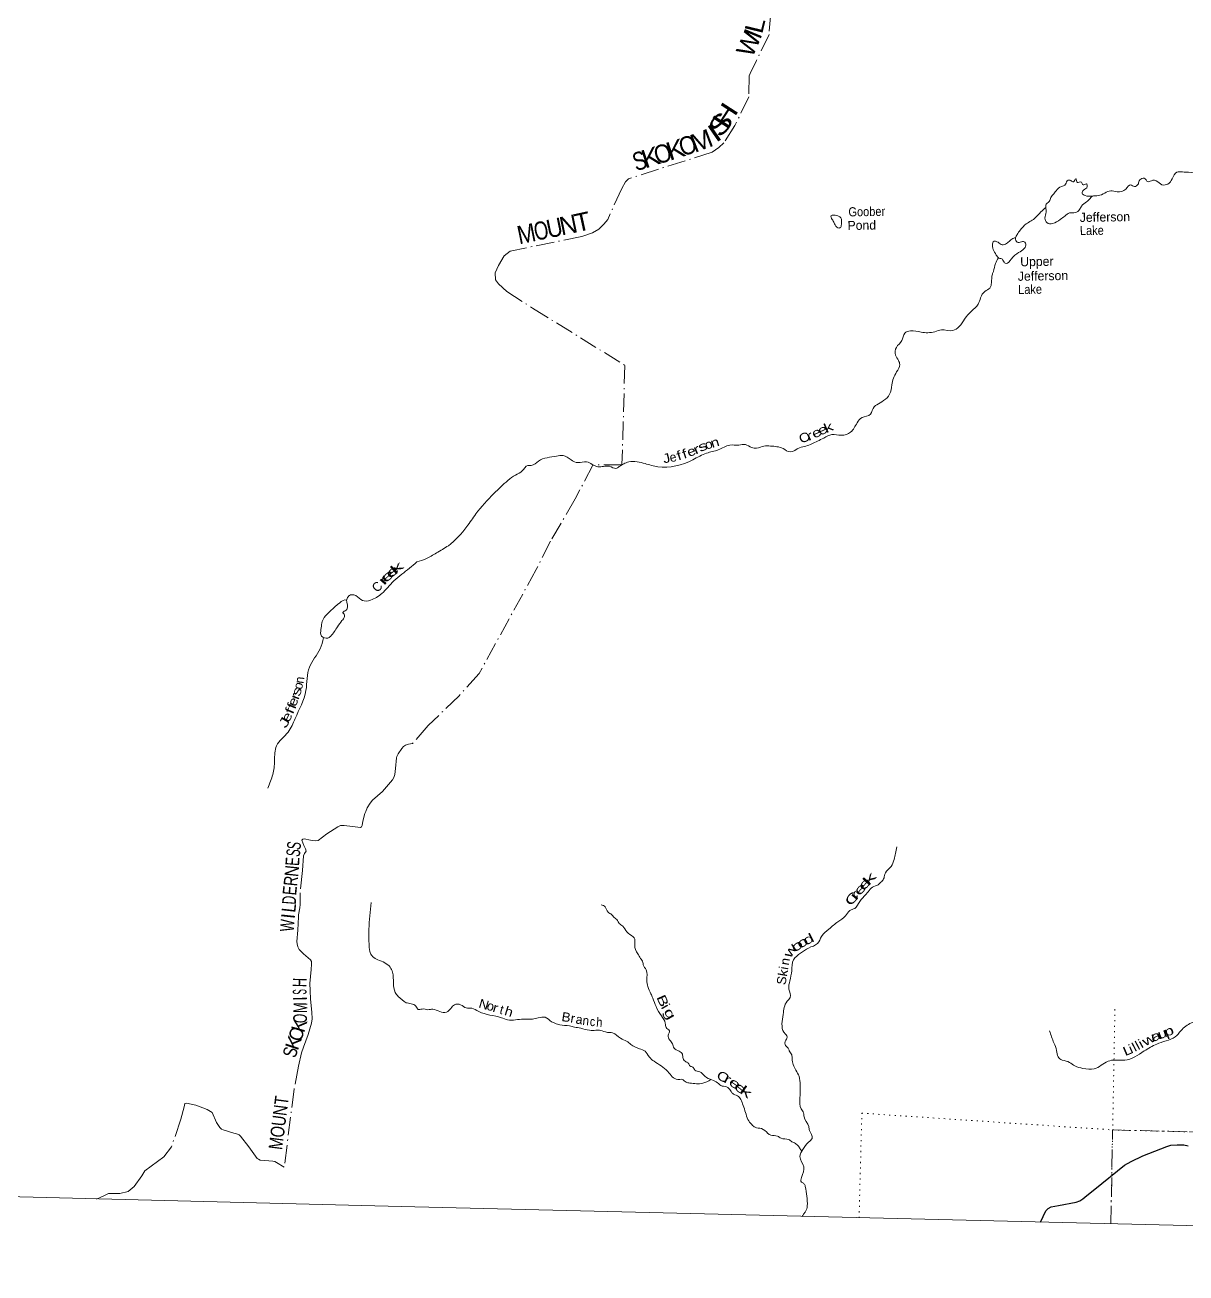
# Model space of a CAD drawing. Header units: feet. Extents: x -745759 to -493183, y 5472 to 195788.
# Drawn here: x -567593 to -542186, y 5472 to 32782 of the extents above; entities that cross this region are included whole.
import ezdxf
from ezdxf.enums import TextEntityAlignment as Align

# ---------------------------------------------------------------- set-up
doc = ezdxf.new("R2010")
doc.units = ezdxf.units.FT
doc.header["$LTSCALE"] = 80
doc.linetypes.add('DOT_DASHED', pattern=[7.7, 5, -1.2, 0.3, -1.2])
doc.linetypes.add('DOTTED', pattern=[1.5, 0.3, -1.2])
for name, color, linetype, lineweight in [('29', 7, 'Continuous', 25), ('39', 7, 'Continuous', 13), ('4', 7, 'Continuous', 13), ('44', 7, 'DOT_DASHED', 13), ('7', 7, 'DOTTED', 13)]:
    doc.layers.add(name, color=color, linetype=linetype, lineweight=lineweight)
doc.layers.add('41', color=7, linetype='Continuous')

msp = doc.modelspace()

# ---------------------------------------------------------------- linework, layer by layer
at = {"layer": '29'}
msp.add_lwpolyline([(-545372.04, 6582.99), (-545255.93, 6833.39), (-545204.74, 6886.85), (-545136.64, 6918.09), (-544974.53, 6949.03), (-544593.11, 7021.97), (-544508.05, 7052.58), (-544442.19, 7097.48), (-544357.71, 7166.47), (-544182.52, 7303.71), (-543532.72, 7832.19), (-543389.27, 7916.1), (-543133.88, 8038.64), (-542609.29, 8242.02), (-542520.79, 8266.26), (-542383.53, 8273.86), (-542235.96, 8273.82), (-542136.14, 8255.7)], dxfattribs=at)
at = {"layer": '39'}
for points in [[(-530512.98, 32028.65), (-530826.53, 32105.33), (-530957.51, 32096.6), (-531094.33, 32015.48), (-531257.19, 32019.65), (-531462.11, 32030.95), (-531617.52, 31930.16), (-531779.07, 31986.69), (-531918.64, 32036.61), (-531939.65, 32000.88), (-531980.62, 31891.11), (-532049.84, 31858.63), (-532198.26, 31876.54), (-532346.29, 31749.37), (-532484.87, 31678.37), (-532874.05, 31803.19), (-532956.63, 31879.86), (-532963.95, 32069.45), (-533013.05, 32278.24), (-533138.6, 32325.79), (-533215.95, 32370.09), (-533321.85, 32479.59), (-533474.39, 32574.17), (-533637.44, 32650.89), (-533914.49, 32674.11), (-533998.63, 32688.36), (-534097.74, 32747.31), (-534203.29, 32709.72), (-534427.02, 32532.1), (-534618.48, 32438.28), (-534757.96, 32411.63), (-534914.68, 32339.08), (-535043.71, 32328.28), (-535233.95, 32363.38), (-535382.93, 32359.14), (-535473.61, 32272.81), (-535470.4, 32159.89), (-535547.06, 32071.19), (-535714.78, 32041.23), (-535915.03, 32078.61), (-536114.73, 32021.75), (-536247.31, 31924.74), (-536361.43, 31765.65), (-536467.9, 31611.22), (-536636.93, 31528.91), (-536763.65, 31449.55), (-536858.8, 31345.19), (-537013.97, 31335.07), (-537139.83, 31289.94), (-537213.11, 31255.55), (-537290.31, 31305.88), (-537365.45, 31358.18), (-537496.39, 31270.87), (-537621.66, 31088.71), (-537709.18, 30887.45), (-537851.08, 30683.55), (-537948.05, 30506.71), (-538017.73, 30425.95), (-538080.35, 30365.02), (-538267.43, 30285.19), (-538640.89, 30153.72), (-538717.49, 30067.03), (-538840.49, 29975.48), (-538938.86, 29984.05), (-539003.74, 30044.15), (-539146.29, 29975.26), (-539389.72, 29894.86), (-539549.4, 29864.7), (-539698.28, 29864.49), (-539772.27, 29801.91), (-539794.95, 29699.73), (-539880.95, 29639.47), (-539937.35, 29556.29), (-540086.68, 29537.96), (-540516.02, 29665.83), (-540601.36, 29712.34), (-540811.92, 29659.31), (-540934.41, 29587.9), (-541122.85, 29534.29), (-541213.83, 29435.88), (-541270.63, 29417.19), (-541376.88, 29432), (-541517.67, 29433.6), (-541645.68, 29543.67), (-541899, 29550.16), (-542134.18, 29558.2), (-542262.75, 29565.53), (-542385.6, 29560.62), (-542491.86, 29414.24), (-542581.18, 29301.68), (-542712.32, 29286.91), (-542836.97, 29370.7), (-542915.12, 29382.78), (-543022.49, 29353.29), (-543101.09, 29427.84), (-543196.6, 29389.99), (-543226.86, 29306.14)], [(-544243.59, 29034), (-544394.12, 29047.93), (-544457.2, 29099.92), (-544427.34, 29167.66), (-544346.97, 29244.18), (-544367.62, 29303.15), (-544438.59, 29280.79), (-544473.22, 29344.14), (-544523.64, 29339.38), (-544559.98, 29334.27), (-544600.18, 29415.9), (-544652.16, 29348.72), (-544703.77, 29376.24), (-544784.35, 29372.26), (-544837.08, 29274.88), (-544910.11, 29250.56), (-545031.35, 29148.89), (-545099.76, 29068.04), (-545152.09, 28986.77), (-545163.35, 28938.7), (-545245.69, 28864.24), (-545255.79, 28781.89), (-545248.11, 28686.99), (-545273.55, 28554.66), (-545231.74, 28456.87), (-545107.54, 28435.55), (-544938.3, 28525.92), (-544837.87, 28599.91), (-544739.6, 28667.91), (-544610.63, 28676.7), (-544514.37, 28744.75), (-544472.25, 28820.24), (-544363.37, 28910.13), (-544297.42, 28972.92), (-544243.59, 29034)], [(-543226.86, 29306.14), (-543314.87, 29245.94), (-543396.45, 29282.28), (-543501.3, 29192.28), (-543695.97, 29130.78), (-543834.24, 29152.46), (-543964.22, 29103.4), (-544112.5, 29046.76), (-544213.23, 29041.28), (-544243.59, 29034)], [(-545256.31, 28786.64), (-545362.71, 28689.93), (-545478.47, 28565.96), (-545681.09, 28428.09), (-545815.2, 28294.52), (-545879.99, 28197.45), (-545920.11, 28121.91)], [(-549732.32, 28368.74), (-549725.58, 28477.37), (-549733.87, 28548.1), (-549777.04, 28591.52), (-549901.03, 28620.89), (-549953.51, 28614.18), (-549954.52, 28573.91), (-549904.31, 28490.01), (-549866.16, 28406.42), (-549779.37, 28337.7), (-549750.97, 28347.05), (-549732.32, 28368.74)], [(-545920.11, 28121.91), (-545880.25, 28026.19), (-545838.18, 28019.06), (-545740.92, 28046.79), (-545692.02, 27991.14), (-545726.71, 27891.28), (-545849.66, 27801.75), (-546010.1, 27660.79), (-546125.16, 27565.01), (-546180.35, 27610.75), (-546205.27, 27659.75), (-546279.21, 27679.78), (-546339.87, 27747.82), (-546405.15, 27872.41), (-546422.24, 27993.74), (-546405.04, 28037.63), (-546300.7, 28026.89), (-546207.47, 27974.13), (-546118.35, 27998.04), (-546036.22, 28064.44), (-545956.39, 28118.81), (-545920.11, 28121.91)], [(-546292.45, 27689.98), (-546354.61, 27560.81), (-546401.21, 27386.71), (-546422.83, 27326.82), (-546443.6, 27139.97), (-546478.64, 27026.01), (-546589.12, 26952.28), (-546681.11, 26813.59), (-546736.91, 26673.98), (-546881.62, 26518.51), (-547030.76, 26347.04), (-547147.53, 26182.8), (-547288.53, 26095.74), (-547537.63, 26110.18), (-547685.5, 26069.65), (-547983.51, 26059.15), (-548218.08, 26091.36), (-548340.13, 26038.07), (-548408.59, 25874.6), (-548524.96, 25726.47), (-548541.25, 25557.63), (-548477.88, 25437.13), (-548449.89, 25349.77), (-548518.26, 25190.33), (-548625.99, 24904.96), (-548671.33, 24700.6), (-548805.54, 24563), (-548950.66, 24472.02), (-549010.12, 24427.2), (-549090.7, 24262.03), (-549273.56, 24190.15), (-549383.04, 24076.09), (-549524.99, 23870.18), (-549725.8, 23804.81), (-549936.65, 23820.29), (-550113.63, 23742.21), (-550252.11, 23675.24), (-550502.22, 23568.82), (-550641.95, 23532.1), (-550851.5, 23438.74), (-551002.59, 23511.12), (-551276.77, 23568.52), (-551421.63, 23568.2), (-551581.77, 23519.92), (-551692.04, 23534.84), (-551829.2, 23600.82), (-551970.29, 23590.33), (-552169.53, 23587.38), (-552421.56, 23485.03), (-552676.85, 23412.99), (-552978.23, 23267.59), (-553742.53, 23113.9), (-554024.45, 23183.59), (-554375.59, 23220.8), (-554491.29, 23179.43), (-554587.4, 23117.42), (-554660.79, 23079), (-554804.48, 23125), (-555054.24, 23113.27), (-555303.03, 23220.39), (-555494.54, 23205.15), (-555643.96, 23263.38), (-555818.57, 23360.55), (-555961.77, 23346.08), (-556354.78, 23237.28), (-556514.07, 23142.63), (-556588.51, 23142.52), (-556710.2, 23022.73), (-556859.29, 22933.87), (-557025.21, 22815.21), (-557330.12, 22528.85), (-557725.56, 22081.61), (-557923.61, 21804.6), (-558328.35, 21387.81), (-558587.82, 21229.24), (-558824.46, 21098.29), (-559014.53, 21033.26)], [(-559014.53, 21033.26), (-559346.72, 20761.33), (-559522.52, 20615.02), (-559782.76, 20339.99), (-560033.17, 20195.78), (-560208.99, 20188.62), (-560353.26, 20295.53), (-560443.56, 20314.2), (-560523.5, 20272.08), (-560556.98, 20186.6)], [(-560754.38, 19615.08), (-560909.84, 19403.66), (-560967.48, 19364.94), (-561101.45, 19409.05), (-561117.38, 19556.71), (-561045.34, 19814.85), (-560907.93, 19960.22), (-560713.23, 20132.22), (-560564.02, 20196.59), (-560543.87, 20125.44), (-560551.8, 19990.54), (-560586.84, 19965.31), (-560640.73, 19916.4), (-560607.2, 19889.24), (-560600.58, 19838.64), (-560655.69, 19747.42), (-560754.38, 19615.08)], [(-561060.37, 19374.09), (-561135.8, 19127.67), (-561369.21, 18732.91), (-561444.64, 18216.73), (-561680.24, 17606.24), (-561834.17, 17308.06), (-562089, 17010.7), (-562130.79, 16681.13), (-562169.7, 16381.74), (-562281.21, 16084.38)], [(-550587.9, 6710.88), (-550555.62, 6757.4), (-550513.04, 6817.21), (-550473.64, 6941.08), (-550486.44, 7152.97), (-550519.3, 7367.39), (-550545.99, 7426.51), (-550601.47, 7460.17), (-550601.02, 7558.89), (-550550.79, 7797.37), (-550637.78, 8019.23), (-550573.49, 8176.76), (-550444.7, 8338.68), (-550368.25, 8419.33), (-550424.28, 8592.03), (-550442.22, 8679.13), (-550545.5, 8893.35), (-550553.59, 8972.14), (-550605.6, 9064.14), (-550633.94, 9298.6), (-550628.79, 9584.58), (-550654.16, 9776.65), (-550725.23, 9911.45), (-550805.48, 10161.34), (-550815.48, 10244.21), (-550867.55, 10334.2), (-550892.17, 10395.28), (-550947.16, 10449.08), (-550944.18, 10567.88), (-550912.06, 10645.64), (-550935.28, 10682.5), (-550986.09, 10742.24), (-551002.56, 11129.52), (-550916.89, 11417.47), (-550850.39, 11502.41), (-550875.96, 11686.42), (-550855.45, 11863.2), (-550815.62, 12087.85), (-550773.49, 12324.53), (-550618.92, 12471.69), (-550447.12, 12584.15), (-550249.43, 12685.87), (-550161.11, 12838.75), (-550000.26, 12995.82), (-549803.02, 13160.02), (-549636.94, 13284.72), (-549541.44, 13403.16), (-549435.63, 13450.82), (-549325.25, 13601.13), (-549192.69, 13752.88), (-549144.89, 13814.11), (-549043.81, 13914.28), (-548925.74, 13969.69), (-548845.46, 14042.18), (-548795.3, 14117.46), (-548785.89, 14171.62), (-548764.43, 14225.48), (-548642.13, 14369.43), (-548573.92, 14522.83), (-548540.48, 14652.94), (-548512.73, 14797.3)], [(-560018.06, 13576.48), (-560065.09, 12994.97), (-560061.25, 12637.91), (-560029.89, 12465.6), (-559985.47, 12395.79), (-559870.35, 12328.02), (-559600.58, 12163.13), (-559551.16, 12056.87), (-559529.9, 11814.26), (-559489.32, 11611.45), (-559423.3, 11520.86), (-559253.58, 11385.83)], [(-554984.18, 13530.59), (-554896.78, 13486.04), (-554833.3, 13369.56), (-554756.15, 13317.21), (-554697.4, 13253.24), (-554628.59, 13189.02), (-554588.08, 13119.47), (-554511.08, 13061.08), (-554421.62, 12937.89), (-554283.61, 12825.55), (-554250.59, 12778.36), (-554249.84, 12647.37), (-554184.21, 12456.29), (-554122.29, 12357.99), (-554072.19, 12270.06), (-554063.49, 12215.44), (-553999.77, 12109.03), (-553987.47, 11877), (-553962.74, 11739.35), (-553896.26, 11582.5), (-553856.35, 11488.79), (-553782.58, 11301.53), (-553666.94, 11099.09), (-553580.44, 10937.69), (-553562.71, 10842.54), (-553490.03, 10772.17), (-553516.57, 10676.13), (-553485.02, 10570.55), (-553422.64, 10490.37), (-553386.86, 10392.74), (-553277.9, 10325.47), (-553207.08, 10261.19), (-553191.35, 10166.09), (-553128.73, 10095.97), (-553077.16, 10066.44), (-553040.53, 10003.04), (-552974.83, 9975.16), (-552934.17, 9911.66), (-552828.47, 9874.7), (-552714.23, 9777.07), (-552559.33, 9696.53), (-552438.1, 9637.01), (-552365.22, 9574.69), (-552241.27, 9543.3), (-552152.77, 9462.45), (-552111.96, 9404.99), (-552000.73, 9347.74), (-551930.26, 9269.36), (-551877.24, 9137.04), (-551826.69, 8986.64), (-551772.31, 8828.08), (-551688.53, 8719.14), (-551615.5, 8662.87), (-551477.48, 8631.12), (-551335.2, 8528.74), (-551271.82, 8488.84), (-551125.5, 8466.95), (-551048.2, 8420.64), (-550883.9, 8394.27), (-550810.67, 8346.05), (-550733.16, 8307.79), (-550668.33, 8245.68), (-550641.09, 8208.71), (-550597.32, 8146.25)], [(-552584.55, 9706.41), (-552762.34, 9623.15), (-553045.87, 9628.41), (-553125.89, 9646.58), (-553214.9, 9707.29), (-553307.44, 9707.65), (-553528.38, 9882.56), (-553824.57, 10105.75), (-553928.91, 10197.08), (-554024.25, 10326.46), (-554147.64, 10380), (-554336.37, 10475.51), (-554427.19, 10544.33), (-554560.38, 10608.19), (-554734.44, 10727.5), (-554848.83, 10738.49), (-554996.65, 10780.57), (-555103.45, 10783.76), (-555239.98, 10784.79), (-555432.03, 10828), (-555569.1, 10854.9), (-555676.15, 10880.6), (-555890.82, 10904.23), (-555994.61, 10937.12), (-556070.21, 10971.29), (-556210.63, 11067.58), (-556359.81, 11055.28), (-556489.29, 11026.36), (-556684.36, 11029.35), (-557032.83, 11012.09), (-557166.48, 11057.83), (-557663.97, 11195.5), (-557817.12, 11265.92), (-557937.65, 11273.04), (-558060.69, 11340.67), (-558195.44, 11342.11), (-558271.85, 11263.47), (-558368.51, 11179.31), (-558513.01, 11193.09), (-558668.62, 11245.44), (-558775.53, 11234.07), (-558903.9, 11249.45), (-558988.64, 11239.54), (-559037.14, 11311.3), (-559142.44, 11364.37), (-559253.58, 11385.83)], [(-545171.35, 10768.48), (-545077.22, 10510.17), (-545017.12, 10339.38), (-544986.41, 10199.56), (-544895.54, 10132.76), (-544733.85, 10082.27), (-544617.15, 10002.71), (-544443.44, 9949.9), (-544194.24, 9939.48), (-543892.3, 10107.04), (-543742.77, 10133.43), (-543527.64, 10127.92), (-543102.11, 10330.59), (-542828.77, 10480.74), (-542623.74, 10554.07), (-542424.5, 10637.62), (-542296.32, 10775.37), (-542068.77, 10944.84), (-541846.86, 10969.37), (-541674.12, 10797.71), (-541581.94, 10702.66), (-541506.95, 10644.32), (-541450.86, 10602.69), (-541366.77, 10537.97), (-541256.84, 10486.27), (-541166.13, 10436.11), (-541046.56, 10390.73), (-540967.15, 10348.4), (-540917.99, 10302.81), (-540826.21, 10272.25), (-540799.28, 10142.6), (-540884.98, 10094.43), (-540916.35, 9966.28), (-540903.1, 9772.51), (-540980.71, 9645.54), (-540983.53, 9532.78), (-540972.78, 9399.52), (-540947.15, 9298.12), (-540974.26, 9099.34), (-540984.68, 8843.71), (-540966.24, 8696.15), (-540903.46, 8632.08), (-540814.75, 8559.28), (-540704.38, 8467.8), (-540615.87, 8386.95), (-540568.69, 8182.23), (-540535.15, 7994.68)]]:
    msp.add_spline(points, degree=3, dxfattribs=at)
at = {"layer": '4'}
msp.add_lwpolyline([(-739699.92, 195787.95), (-708889.59, 194791.67), (-678077.93, 193837.75), (-647264.98, 192926.23), (-616450.81, 192057.09), (-585635.48, 191230.34), (-554819.03, 190445.97), (-524001.53, 189704), (-493183.05, 189004.41), (-497222.97, 5471.78), (-528293.91, 6177.09), (-559363.85, 6925.15), (-590432.73, 7715.93), (-621500.49, 8549.46), (-652567.08, 9425.72), (-683632.43, 10344.71), (-714696.49, 11306.44), (-745759.19, 12310.89)], close=True, dxfattribs=at)
msp.add_lwpolyline([(-739699.92, 195787.95), (-708889.59, 194791.67), (-678077.93, 193837.75), (-647264.98, 192926.23), (-616450.81, 192057.09), (-585635.48, 191230.34), (-554819.03, 190445.97), (-524001.53, 189704), (-493183.05, 189004.41), (-497222.97, 5471.78), (-528293.91, 6177.09), (-559363.85, 6925.15), (-590432.73, 7715.93), (-621500.49, 8549.46), (-652567.08, 9425.72), (-683632.43, 10344.71), (-714696.49, 11306.44), (-745759.19, 12310.89)], close=True, dxfattribs=at)
at = {"layer": '44'}
for points in [[(-551225.53, 33658.86), (-551310.44, 32576.37), (-551583.82, 32006.66), (-551724.72, 31721.93), (-551747.58, 31672.37), (-551751.31, 31211.62), (-552056.27, 30584.23), (-552299.37, 30205.59), (-552409.82, 30102.97), (-552557.94, 30000.64), (-554388.61, 29412.11), (-554453.14, 29353.02), (-554530.9, 29207.03), (-554842, 28525.37), (-554926.5, 28421.52), (-555036.95, 28311), (-555171.07, 28232.06), (-555407.86, 28153.25), (-556975.87, 27833.1), (-557103.94, 27726.83), (-557227.53, 27518.29), (-557301.17, 27355.81), (-557293.62, 27201.92), (-557230.17, 27118.99), (-557049.43, 26951.36), (-556484.49, 26586.13), (-554466.21, 25333.79), (-554529.12, 23155.1), (-555164.21, 23153.13), (-555553, 22413.73), (-556092.31, 21483.56), (-556405.25, 20868.99), (-557654.82, 18590.79), (-558094.07, 18101.63), (-558771.04, 17452.25), (-559112.94, 17056.88)], [(-559112.94, 17056.88), (-559198.3, 17043.68), (-559263.58, 17025.34), (-559310.14, 16989.88), (-559346.7, 16946.84), (-559426.27, 16830.64), (-559456.38, 16776.84), (-559463.32, 16743.9), (-559483.1, 16508.66), (-559501.55, 16378.72), (-559520.9, 16318.46), (-559549.34, 16262.92), (-559772.26, 16008.22), (-559984.37, 15821.36), (-560039.18, 15756.92), (-560108.04, 15649.23), (-560135.99, 15573.89), (-560152.96, 15528.7), (-560196.67, 15358.2), (-560217.72, 15268.33), (-560226.33, 15238.2), (-560249.27, 15221.96), (-560429, 15243.72), (-560611.29, 15268.33), (-560686.98, 15263.99), (-560746.78, 15236.05), (-560985.65, 15083.68), (-561178.92, 14937.96), (-561244.67, 14932.62), (-561347.09, 14945.35), (-561486.57, 14971.82), (-561513.5, 14967.05), (-561531.68, 14941.28), (-561491.24, 14830.04), (-561451.13, 14751.85), (-561441.24, 14704.51), (-561479.09, 14648.56), (-561496.66, 14604.34), (-561519.4, 14279.25), (-561569.49, 13793.12), (-561571.06, 13532.91), (-561577.51, 13459.74), (-561605.47, 13309.1), (-561609.77, 13268.21), (-561620.62, 12971.21), (-561641.47, 12729), (-561638.43, 12673.94), (-561622.12, 12612.79), (-561592.01, 12554.69), (-561499.32, 12453.6), (-561341.16, 12324.59), (-561324.26, 12285.7), (-561324.26, 12234.05), (-561327.97, 12116.28), (-561356.19, 11807.35), (-561355.44, 11657.32), (-561341.46, 11463.07), (-561314.68, 11180.36), (-561309.21, 11037.56), (-561322.7, 10936.75), (-561392.95, 10691.14), (-561497.4, 10413.49), (-561538.49, 10290.03), (-561610.24, 9998.49), (-561703.05, 9493.75), (-561919.57, 7789.63), (-562089.92, 7889.21), (-562128.63, 7910.73), (-562169.99, 7917.6), (-562343.91, 7933.17), (-562442.63, 7945.16), (-562485.64, 7962.38), (-562514.84, 7978.63), (-562695.02, 8230.28), (-562873.84, 8463.8), (-562908.93, 8493), (-562964.17, 8519.75), (-563019.84, 8534.54), (-563258.21, 8602.16), (-563288.92, 8620.89), (-563327.63, 8659.63), (-563405.1, 8768.78), (-563498.28, 8983.66), (-563604.39, 9049.03), (-563855.93, 9143.05), (-564056.97, 9187.48), (-564097.29, 9180.78), (-564111.61, 9111.28), (-564184.65, 8841.77), (-564383.02, 8236.47), (-564554.76, 8014.1), (-564828.11, 7810.99), (-564967.72, 7711.52), (-565033.69, 7595.7), (-565205.75, 7363.35), (-565336.35, 7256.55), (-565519.16, 7215.66), (-565762.07, 7213.3), (-565868.12, 7158.73), (-566028.31, 7091.18)], [(-543830.66, 6545.81), (-543793.12, 8603.39), (-538426.98, 8469.87), (-538554.63, 13901.29), (-533294.09, 13808.76), (-528116.31, 13678.7)]]:
    msp.add_lwpolyline(points, dxfattribs=at)
at = {"layer": '7'}
for points in [[(-543741.14, 11243.6), (-543793.12, 8603.39), (-543830.66, 6545.81)], [(-549340.59, 6679.16), (-549280.18, 8969.72), (-543793.12, 8603.39), (-538426.98, 8469.87), (-536093.68, 8520.79)]]:
    msp.add_lwpolyline(points, dxfattribs=at)

# ---------------------------------------------------------------- texts
at = {"layer": '41'}
for s, rotation, width, p in [('Goober', 1, 0.9, (-549572.16, 28591.71)), ('Lake', 1, 0.9, (-544506.67, 28182.66)), ('Lake', 1, 0.9, (-545858.34, 26892.43)), ('k', 23.337, 1.45, (-550061.82, 23848.84)), ('C', 24.552, 1.2, (-550604.83, 23615.02)), ('r', 23.293, 1.45, (-550447.04, 23675.02)), ('e', 25.155, 1.35, (-550322.46, 23729.38)), ('e', 25.366, 1.35, (-550189.62, 23791.34)), ('f', 17.567, 1.3, (-553176.17, 23287.41)), ('e', 21.82, 1.25, (-553061.77, 23325.95)), ('r', 23.729, 1.45, (-552918.97, 23380.67)), ('s', 23.315, 1.5, (-552818.06, 23432.82)), ('o', 15.943, 1.1, (-552685.25, 23488.63)), ('n', 17.525, 1.25, (-552556.13, 23525.5)), ('J', 13.555, 1.2, (-553610.17, 23186.91)), ('f', 17.567, 1.3, (-553297.02, 23250.5)), ('k', 47.582, 2.15, (-549140.83, 13924.66)), ('e', 49.388, 1.85, (-549333.72, 13707.77)), ('e', 49.729, 1.85, (-549238.31, 13821.06)), ('C', 50.319, 1.6, (-549520.98, 13484.66)), ('r', 50.517, 2, (-549413, 13608.3)), ('d', 26.822, 1.6, (-550512.01, 12634.36)), ('w', 56.659, 1.55, (-550843.74, 12346.39)), ('o', 37.358, 1.7, (-550743.48, 12478.58)), ('o', 34.013, 1.6, (-550627.38, 12559.08)), ('n', 79.886, 1.05, (-550878.79, 12195.11)), ('k', 79.944, 1.1, (-550920.68, 11950.1)), ('S', 81.177, 1.05, (-550950.65, 11766.03)), ('N', 343.724, 1.1, (-557679.28, 11285.95)), ('B', 294.032, 1.45, (-553779.86, 11507.92)), ('o', 344.504, 1.05, (-557505.12, 11238.37)), ('r', 344.591, 1.2, (-557372.48, 11196.03)), ('h', 342.891, 1.2, (-557116.38, 11124.06)), ('i', 299.58, 1.3, (-553681.38, 11290.55)), ('g', 299.643, 1.6, (-553623.89, 11200.83)), ('B', 350.715, 1.1, (-555862.14, 10989.42)), ('r', 350.576, 1.05, (-555666.31, 10955.08)), ('n', 354.01, 0.95, (-555399.32, 10904.37)), ('c', 358.575, 0.85, (-555232.57, 10877.24)), ('h', 355.754, 0.9, (-555097.18, 10866.72)), ('w', 28.744, 1.45, (-543081.99, 10428.4)), ('a', 23.144, 1.4, (-542906.26, 10524.75)), ('u', 19.339, 1.35, (-542768.52, 10583.52)), ('p', 22.898, 1.4, (-542621.05, 10635.33)), ('L', 23.284, 1.35, (-543517.49, 10214.63)), ('i', 24.969, 1.15, (-543385.46, 10271.44)), ('l', 27.665, 1.15, (-543303.8, 10309.57)), ('l', 27.665, 1.15, (-543232.29, 10347.06)), ('i', 29.085, 1.25, (-543160.78, 10384.55)), ('C', 329.6, 1.35, (-552483.29, 9746.63)), ('r', 333.629, 1.55, (-552322.6, 9656.36)), ('e', 325.259, 1.65, (-552213.17, 9609.41)), ('e', 320.591, 1.8, (-552096.56, 9524.66)), ('k', 323.943, 1.9, (-551976.52, 9431.22))]:
    msp.add_text(s, height=200, rotation=rotation, dxfattribs=dict(at, width=width)).set_placement(p)
for s, rotation, p in [('Jefferson', 1, (-544509.9, 28470.45)), ('Pond', 1, (-549591.56, 28294.21)), ('Upper', 1, (-545813.05, 27500.35)), ('Jefferson', 1, (-545864.79, 27183.46)), ('e', 12.935, (-553464.95, 23211.63)), ('i', 79.959, (-550896.12, 12099.84)), ('t', 344.079, (-557222.21, 11149.82)), ('a', 353.08, (-555549.1, 10931.63))]:
    msp.add_text(s, height=200, rotation=rotation, dxfattribs=at).set_placement(p)
for s, rotation, width, p in [('e', 43.642, 2, (-559592.42, 20657.95)), ('e', 42.932, 1.95, (-559491.98, 20750.37)), ('k', 39.606, 2.05, (-559393.98, 20824.41)), ('r', 48.652, 2.1, (-559676.72, 20573.33)), ('e', 68.229, 1.25, (-561635.69, 17937.23)), ('r', 70.356, 1.35, (-561589.69, 18059.15)), ('s', 70.356, 1.4, (-561553.56, 18164.88)), ('f', 66.666, 1.5, (-561709.84, 17733.79)), ('f', 68.229, 1.45, (-561663.98, 17841.56)), ('J', 61.375, 1.65, (-561831.45, 17475.16)), ('e', 64.009, 1.35, (-561773.65, 17597.18))]:
    msp.add_text(s, height=200, rotation=rotation, dxfattribs=dict(at, width=width)).set_placement(p, align=Align.CENTER)
for s, rotation, p in [('C', 44.805, (-559816.29, 20419.45)), ('o', 76.162, (-561517.98, 18299.72)), ('n', 83.25, (-561486.71, 18436.74))]:
    msp.add_text(s, height=200, rotation=rotation, dxfattribs=at).set_placement(p, align=Align.CENTER)
at = {"layer": '44'}
for s, height, rotation, width, p in [('L', 400, 76.515, 1.1, (-551424.69, 32728.59)), ('H', 400, 57.298, 1.35, (-552102.41, 30695.2)), ('I', 400, 34.639, 1.45, (-552392.98, 30252.21)), ('S', 400, 49.895, 1.4, (-552219.74, 30482.02)), ('O', 400, 17.822, 0.9, (-553029.9, 29959.44)), ('M', 400, 20.822, 1.05, (-552718.51, 30063.33)), ('K', 400, 17.822, 1.1, (-553840.06, 29697.86)), ('O', 400, 17.822, 0.9, (-553576.58, 29778.48)), ('K', 400, 17.822, 1.1, (-553297.34, 29866.98)), ('S', 400, 17.822, 0.8, (-554083.33, 29620.92)), ('T', 400, 12.409, 1.05, (-555351.42, 28280.26)), ('M', 400, 11.54, 0.9, (-556580.82, 28020.26)), ('O', 400, 11.54, 0.75, (-556258.73, 28088.35)), ('U', 400, 11.54, 0.9, (-555966.13, 28148.1)), ('S', 300, 80.922, 0.65, (-561557.71, 14801.28)), ('E', 300, 85.999, 0.7, (-561589.73, 14467.74)), ('S', 300, 82.157, 0.6, (-561572.68, 14650.58)), ('N', 300, 84.117, 0.85, (-561605.11, 14253.41)), ('E', 300, 84.117, 0.75, (-561649.3, 13827.47)), ('R', 300, 84.117, 0.75, (-561627.39, 14035.64)), ('D', 300, 85.654, 0.65, (-561661.51, 13622.24)), ('L', 300, 83.485, 0.9, (-561668.63, 13447.89)), ('W', 300, 85.908, 0.7, (-561703.54, 13066.1)), ('H', 300, 88.781, 0.7, (-561431, 11825.62)), ('S', 300, 90.286, 0.45, (-561430.96, 11624.82)), ('I', 300, 91.616, 0.85, (-561424.05, 11480.92)), ('M', 300, 89.411, 0.7, (-561417.25, 11275.62)), ('K', 300, 74.038, 1.05, (-561448.37, 10849.47)), ('O', 300, 86.694, 0.65, (-561422.9, 11034.62)), ('K', 300, 71.384, 1.1, (-561577.15, 10463.83)), ('O', 300, 69.384, 0.95, (-561512.53, 10652.51)), ('S', 300, 74.384, 0.8, (-561642.46, 10265.45))]:
    msp.add_text(s, height=height, rotation=rotation, dxfattribs=dict(at, width=width)).set_placement(p, align=Align.CENTER)
for s, height, rotation, p in [('W', 400, 66.366, (-551576.41, 32281.11)), ('I', 400, 67.366, (-551479.09, 32515.14)), ('N', 400, 11.54, (-555663.09, 28213.2)), ('I', 300, 83.908, (-561687.27, 13267.03))]:
    msp.add_text(s, height=height, rotation=rotation, dxfattribs=at).set_placement(p, align=Align.CENTER)
at = {"layer": '44', "width": 0.8}
msp.add_text('MOUNT', height=300, rotation=82.759, dxfattribs=at).set_placement((-561965.67, 8157.17))

doc.saveas('drawing.dxf')
